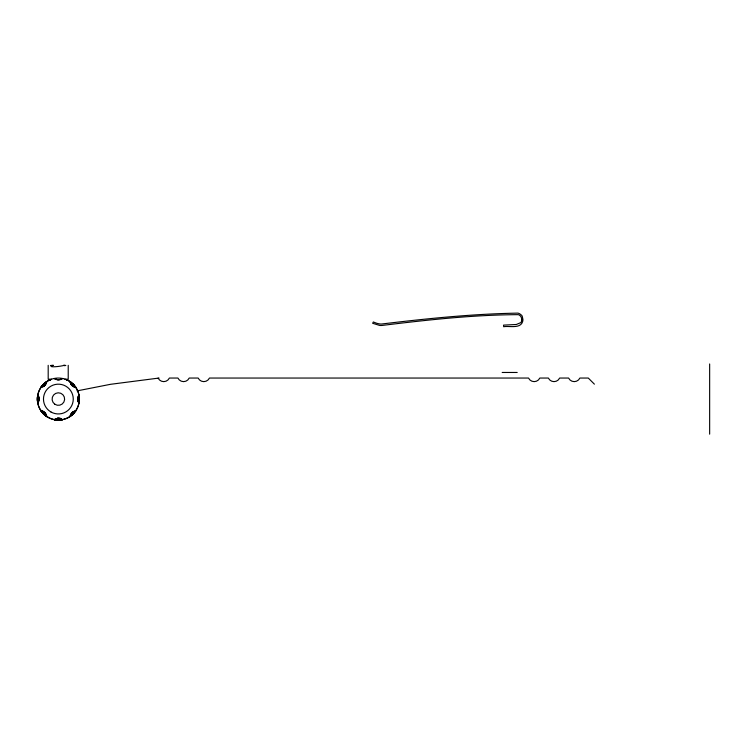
<?xml version="1.0" encoding="UTF-8"?>
<svg xmlns="http://www.w3.org/2000/svg" width="747" height="747" viewBox="0 0 747 747"><rect width="100%" height="100%" fill="white"/><g stroke="black" fill="none" stroke-linecap="round" stroke-linejoin="round"><path stroke-width="1.12" d="M79.35 400.224L79.378 399.281A3.651 0.579 89.6 0 0 79.322 397.992L79.378 398.963A3.67 0.579 -89.6 0 1 79.322 400.215L78.949 403.305M46.043 383.725L46.884 381.456L45.147 384.985M70.694 414.398L69.844 416.667L71.581 413.138M75.736 410.897L73.99 413.11A3.66 0.579 -45.4 0 1 73.066 414.053M41.001 387.226L42.756 385.004M73.944 413.175L73.299 413.847A3.67 0.579 -44.6 0 1 72.375 414.697L69.966 416.593M43.671 384.042L46.809 381.512M73.075 414.071L72.384 414.725M44.288 385.844L40.758 387.581L43.345 386.544M73.383 411.578L75.97 410.542L72.44 412.279A4.697 2.717 -45 0 0 71.563 413.119M50.824 365.47L53.028 365.311M60.498 379.504L62.701 378.496L58.976 379.765M77.118 390.877L110.472 384.313L159.008 378.047M62.281 419.711L59.48 420.038M57.678 418.348L54.036 419.627L57.65 418.367A4.557 2.708 0.3 0 1 59.05 418.348L62.701 419.627M64.13 365.666L65.848 365.479L63.654 365.311M502.171 372.464L517.204 372.464M51.524 379.196L48.191 379.196L48.191 365.32M64.886 379.196L68.22 379.196L68.22 365.32M47.967 380.438L50.563 380.438M66.418 380.438L68.724 380.438M57.202 420.047L58.154 420.075A3.651 0.579 -0.4 0 0 59.433 420.019L58.471 420.075A3.67 0.579 0.4 0 1 57.211 420.019L54.176 419.655M52.542 365.666L50.861 365.498M57.762 379.765L54.036 378.496L56.511 379.569A4.93 2.941 0.4 0 0 60.544 379.551M59.956 418.488L60.946 418.768M41.72 410.803L44.045 412.073M73.71 386.741L75.97 387.581L72.44 385.844A4.697 2.717 45 0 1 71.563 385.004M70.19 381.68L73.094 384.07A3.66 0.579 45.4 0 1 73.962 385.013L75.923 387.506M46.529 416.434L44.316 414.678M44.26 414.641L43.578 413.997A3.67 0.579 45.4 0 1 42.738 413.063L40.842 410.663M594.397 384.163L588.281 378.047L579.896 378.047A6.256 6.256 0 0 1 568.579 378.047L559.671 378.047A6.256 6.256 0 0 1 548.354 378.047L539.829 378.047A6.256 6.256 0 0 1 528.512 378.047L209.459 378.047A6.256 6.256 0 0 1 198.142 378.047L189.234 378.047A6.256 6.256 0 0 1 177.917 378.047L169.392 378.047A6.256 6.256 0 0 1 158.121 378.141M43.354 413.773L42.71 413.082M73.925 384.938L73.281 384.257A3.679 0.579 44.6 0 0 72.356 383.416M71.581 384.985L69.844 381.456L70.89 384.042M45.175 413.166L46.884 416.667M46.127 414.566L46.706 415.976A9.366 6.088 40.8 0 1 46.837 416.658M77.931 401.195L78.93 403.389L77.669 399.673A4.743 2.736 90 0 1 77.641 398.45L78.93 394.733L77.856 397.208A4.93 2.941 -89.6 0 0 77.884 401.232M38.807 396.928L37.798 394.733L39.068 398.45A4.743 2.736 90 0 1 39.096 399.673L37.798 403.389L38.881 400.915A4.93 2.941 -89.6 0 0 38.853 396.89M79.014 395.144L79.35 397.955M709.65 363.957L709.65 434.166M64.382 365.274A7.47 1.018 -7.1 0 1 53.485 366.786A7.47 1.018 -7.1 0 1 53.242 365.302M67.062 380.036A20.916 20.916 0 0 1 74.812 411.999A20.916 20.916 0 0 1 41.925 411.999A20.916 20.916 0 0 1 49.675 380.036M44.362 383.435A3.67 0.579 -44.6 0 0 43.447 384.294L42.794 384.957A3.651 0.579 -45.4 0 1 43.681 384.061M41.412 386.741A5.024 0.784 -45.3 0 1 41.16 386.909M46.23 381.829A5.014 0.756 -44.6 0 1 46.043 382.109M61.646 419.758A5.014 0.784 -0.3 0 1 61.945 419.823M54.755 419.833A5.014 0.756 0.4 0 1 55.091 419.758M46.053 416.014A5.014 0.784 44.7 0 1 46.211 416.275M44.306 414.641A3.66 0.579 44.6 0 1 43.382 413.763M41.132 411.195A5.014 0.756 45.4 0 1 41.412 411.373M70.704 382.119A5.024 0.766 44.6 0 1 70.545 381.866M75.652 386.965A4.996 0.784 45.3 0 1 75.354 386.787M37.471 401.102A3.922 0.56 -89.7 0 1 37.518 396.75M37.593 395.761A5.108 0.504 -87.8 0 1 37.621 396.125M37.621 401.998A5.117 0.504 87.8 0 1 37.593 402.362M37.518 401.363A3.922 0.56 89.7 0 1 37.471 397.03M75.326 411.382A5.014 0.784 -45.3 0 1 75.578 411.214M70.498 416.303A5.014 0.756 -44.6 0 1 70.685 416.014M79.07 395.779A5.014 0.784 89.7 0 1 79.135 395.49M79.135 402.67A5.014 0.756 -89.6 0 1 79.061 402.344M58.966 379.709A4.743 2.661 0 0 1 57.771 379.709M46.109 383.725A4.921 2.932 -44.6 0 1 43.289 386.638M45.175 385.004A4.697 2.717 -45 0 1 44.306 385.863M41.683 410.645A5.425 3.408 47.1 0 1 46.351 414.529M40.74 410.43A8.684 5.724 50.1 0 1 41.711 410.682M44.008 412.148A4.725 2.671 45.2 0 1 45.1 413.203M40.824 410.318A8.637 8.096 -60.3 0 1 41.795 410.645M60.806 418.927A7.89 4.856 -1.4 0 1 62.524 419.73M57.566 418.003A4.846 3.399 -2.5 0 1 60.152 418.133M70.629 414.398A4.921 2.932 -44.6 0 1 73.449 411.485M73.701 386.797A4.921 2.932 45.4 0 1 70.788 383.986M521.742 319.847L521.611 320.995A3.847 3.847 0 0 1 520.752 322.639L516.326 324.497L503.553 325.122L503.655 326.71C509.417 325.655 520.64 329.138 522.751 321.285A10.617 10.617 0 0 0 522.909 319.333L522.246 316.242A4.996 4.996 0 0 0 521.546 315.197L519.763 313.824A8.506 8.506 0 0 0 517.97 313.124C472.421 313.889 426.77 318.605 381.512 324.03A11.186 11.186 0 0 1 379.7 323.927L377.991 323.591A23.008 23.008 0 0 1 376.086 323.031L373.332 321.976L372.66 323.283L379.56 325.412A11.382 11.382 0 0 0 381.913 325.459C427.097 319.949 472.776 314.87 518.259 314.655A4.006 4.006 0 0 1 519.258 315.094L519.968 315.608A4.51 4.51 0 0 1 521.191 317.223L521.518 318.194A7.993 7.993 0 0 1 521.677 318.997L521.742 319.847M54.858 404.248A6.256 6.256 0 0 0 64.615 399.505A6.256 6.256 0 0 0 55.633 393.426A6.256 6.256 0 0 0 54.858 404.248M47.855 417.265A21.019 21.019 0 0 0 79.387 399.066A21.019 21.019 0 0 0 47.855 380.858A21.019 21.019 0 0 0 47.855 417.265M50.917 411.961A14.903 14.903 0 0 0 73.262 399.066A14.903 14.903 0 0 0 50.917 386.162A14.903 14.903 0 0 0 50.917 411.961"/></g></svg>
